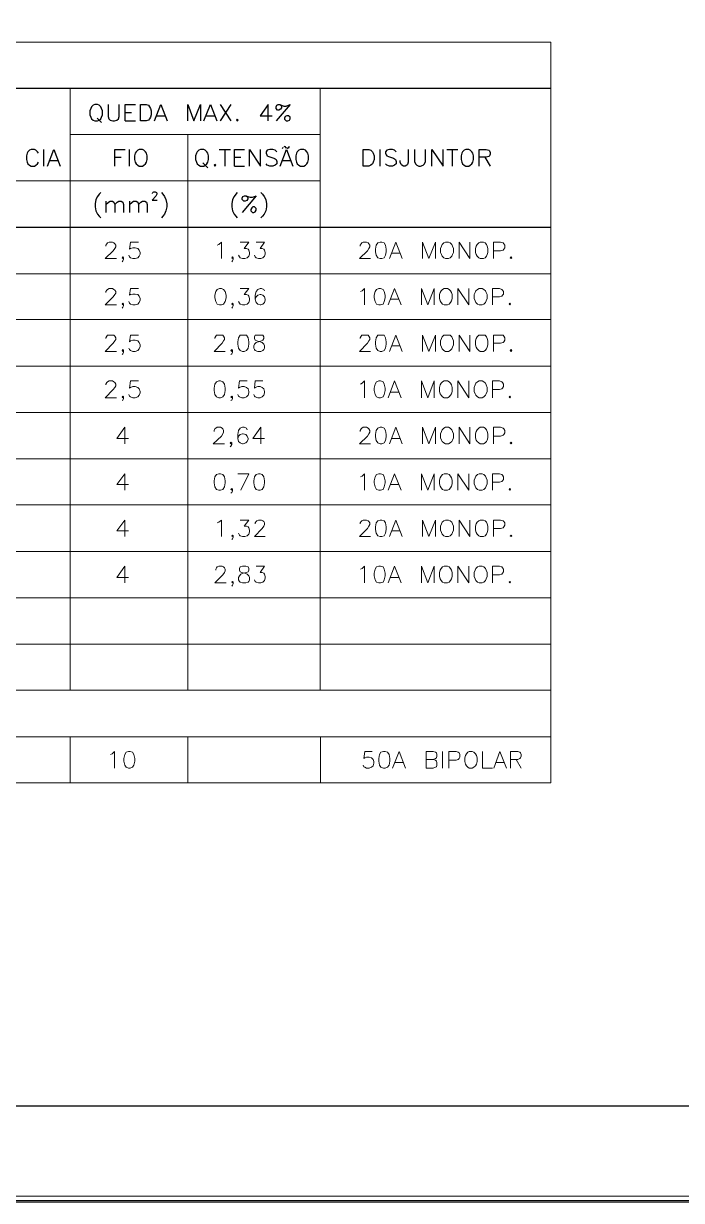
# Model space of a CAD drawing. Header units: millimetres. Extents: x 3240 to 3412, y 1366 to 1426.
# Drawn here: x 3274.77 to 3281.73, y 1366.24 to 1378.7 of the extents above; entities that cross this region are included whole.
import ezdxf
from ezdxf.xclip import XClip

# ---------------------------------------------------------------- set-up
doc = ezdxf.new("R2010")
doc.units = ezdxf.units.MM

# ---------------------------------------------------------------- blocks, each defined once
blk = doc.blocks.new('MFF24880')
at = {"color": 7, "linetype": 'Continuous', "lineweight": 5, "true_color": 0x000007}
blk.add_lwpolyline([(840.08, 0.13), (0, 0.13), (0, 271.14), (14.89, 297.14), (14.89, 594.08), (840.08, 594.08)], close=True, dxfattribs=at)

msp = doc.modelspace()

# ---------------------------------------------------------------- linework, layer by layer
at = {"color": 7, "linetype": 'Continuous', "lineweight": 5, "true_color": 0x000007}
for points in [[(3240.524, 1366.291), (3324.45, 1366.291), (3324.45, 1425.6), (3240.524, 1425.6)], [(3275.878, 1370.998), (3275.851, 1370.988), (3275.838, 1370.965), (3275.828, 1370.922), (3275.828, 1370.895), (3275.838, 1370.852), (3275.851, 1370.829), (3275.878, 1370.819), (3275.894, 1370.819), (3275.918, 1370.829), (3275.934, 1370.852), (3275.944, 1370.895), (3275.944, 1370.922), (3275.934, 1370.965), (3275.918, 1370.988), (3275.894, 1370.998)], [(3278.574, 1370.998), (3278.547, 1370.988), (3278.531, 1370.965), (3278.524, 1370.922), (3278.524, 1370.895), (3278.531, 1370.852), (3278.547, 1370.829), (3278.574, 1370.819), (3278.59, 1370.819), (3278.617, 1370.829), (3278.633, 1370.852), (3278.64, 1370.895), (3278.64, 1370.922), (3278.633, 1370.965), (3278.617, 1370.988), (3278.59, 1370.998)], [(3279.48, 1370.998), (3279.467, 1370.988), (3279.45, 1370.971), (3279.44, 1370.955), (3279.434, 1370.928), (3279.434, 1370.889), (3279.44, 1370.862), (3279.45, 1370.846), (3279.467, 1370.829), (3279.48, 1370.819), (3279.513, 1370.819), (3279.53, 1370.829), (3279.546, 1370.846), (3279.556, 1370.862), (3279.563, 1370.889), (3279.563, 1370.928), (3279.556, 1370.955), (3279.546, 1370.971), (3279.53, 1370.988), (3279.513, 1370.998)]]:
    msp.add_lwpolyline(points, close=True, dxfattribs=at)
at = {"color": 7, "linetype": 'Continuous', "lineweight": 25, "true_color": 0x000007}
for points in [[(3323.497, 1424.647), (3323.497, 1367.243), (3242.975, 1367.243), (3242.975, 1424.647)], [(3275.521, 1377.845), (3275.502, 1377.837), (3275.486, 1377.82), (3275.478, 1377.802), (3275.469, 1377.777), (3275.469, 1377.734), (3275.478, 1377.709), (3275.486, 1377.693), (3275.502, 1377.68), (3275.521, 1377.671), (3275.55, 1377.671), (3275.567, 1377.68), (3275.584, 1377.693), (3275.592, 1377.709), (3275.6, 1377.734), (3275.6, 1377.777), (3275.592, 1377.802), (3275.584, 1377.82), (3275.567, 1377.837), (3275.55, 1377.845)], [(3276.002, 1377.671), (3276.002, 1377.845), (3276.062, 1377.845), (3276.088, 1377.837), (3276.1, 1377.82), (3276.108, 1377.802), (3276.118, 1377.777), (3276.118, 1377.734), (3276.108, 1377.709), (3276.1, 1377.693), (3276.088, 1377.68), (3276.062, 1377.671)], [(3277.027, 1377.688), (3277.019, 1377.68), (3277.027, 1377.671), (3277.036, 1377.68)], [(3277.552, 1377.726), (3277.535, 1377.718), (3277.527, 1377.701), (3277.527, 1377.688), (3277.543, 1377.671), (3277.562, 1377.671), (3277.578, 1377.68), (3277.586, 1377.693), (3277.586, 1377.709), (3277.57, 1377.726)], [(3275.99, 1377.37), (3275.974, 1377.362), (3275.956, 1377.345), (3275.947, 1377.329), (3275.939, 1377.302), (3275.939, 1377.261), (3275.947, 1377.235), (3275.956, 1377.218), (3275.974, 1377.202), (3275.99, 1377.193), (3276.023, 1377.193), (3276.04, 1377.202), (3276.058, 1377.218), (3276.066, 1377.235), (3276.075, 1377.261), (3276.075, 1377.302), (3276.066, 1377.329), (3276.058, 1377.345), (3276.04, 1377.362), (3276.023, 1377.37)], [(3276.637, 1377.37), (3276.621, 1377.362), (3276.604, 1377.345), (3276.596, 1377.329), (3276.587, 1377.302), (3276.587, 1377.261), (3276.596, 1377.235), (3276.604, 1377.218), (3276.621, 1377.202), (3276.637, 1377.193), (3276.672, 1377.193), (3276.688, 1377.202), (3276.705, 1377.218), (3276.715, 1377.235), (3276.723, 1377.261), (3276.723, 1377.302), (3276.715, 1377.329), (3276.705, 1377.345), (3276.688, 1377.362), (3276.672, 1377.37)], [(3277.696, 1377.37), (3277.679, 1377.362), (3277.662, 1377.345), (3277.654, 1377.329), (3277.646, 1377.302), (3277.646, 1377.261), (3277.654, 1377.235), (3277.662, 1377.218), (3277.679, 1377.202), (3277.696, 1377.193), (3277.73, 1377.193), (3277.747, 1377.202), (3277.763, 1377.218), (3277.773, 1377.235), (3277.782, 1377.261), (3277.782, 1377.302), (3277.773, 1377.329), (3277.763, 1377.345), (3277.747, 1377.362), (3277.73, 1377.37)], [(3278.36, 1377.193), (3278.36, 1377.37), (3278.417, 1377.37), (3278.441, 1377.362), (3278.458, 1377.345), (3278.466, 1377.329), (3278.475, 1377.302), (3278.475, 1377.261), (3278.466, 1377.235), (3278.458, 1377.218), (3278.441, 1377.202), (3278.417, 1377.193)], [(3279.445, 1377.37), (3279.427, 1377.362), (3279.411, 1377.345), (3279.402, 1377.329), (3279.394, 1377.302), (3279.394, 1377.261), (3279.402, 1377.235), (3279.411, 1377.218), (3279.427, 1377.202), (3279.445, 1377.193), (3279.478, 1377.193), (3279.492, 1377.202), (3279.508, 1377.218), (3279.517, 1377.235), (3279.525, 1377.261), (3279.525, 1377.302), (3279.517, 1377.329), (3279.508, 1377.345), (3279.492, 1377.362), (3279.478, 1377.37)], [(3276.791, 1377.21), (3276.781, 1377.202), (3276.791, 1377.193), (3276.799, 1377.202)], [(3277.193, 1376.762), (3277.18, 1376.752), (3277.171, 1376.735), (3277.171, 1376.719), (3277.188, 1376.702), (3277.201, 1376.702), (3277.218, 1376.71), (3277.226, 1376.727), (3277.226, 1376.743), (3277.209, 1376.762)]]:
    msp.add_lwpolyline(points, close=True, dxfattribs=at)
at = {"color": 7, "linetype": 'Continuous', "lineweight": 13, "true_color": 0x000007}
for points in [[(3260.311, 1370.664), (3280.343, 1370.664), (3280.343, 1378.503), (3260.311, 1378.503)], [(3260.311, 1371.153), (3280.343, 1371.153), (3280.343, 1371.153)], [(3260.311, 1371.153), (3280.343, 1371.153), (3280.343, 1371.153)]]:
    msp.add_lwpolyline(points, dxfattribs=at)
at = {"color": 7, "linetype": 'Continuous', "lineweight": 25, "true_color": 0x000007}
for points in [[(3260.311, 1378.019), (3280.342, 1378.019), (3280.342, 1378.019)], [(3275.66, 1377.845), (3275.66, 1377.718), (3275.668, 1377.693), (3275.684, 1377.68), (3275.711, 1377.671), (3275.727, 1377.671), (3275.752, 1377.68), (3275.77, 1377.693), (3275.779, 1377.718), (3275.779, 1377.845)], [(3275.842, 1377.671), (3275.842, 1377.845), (3275.952, 1377.845)], [(3276.151, 1377.671), (3276.219, 1377.845), (3276.286, 1377.671)], [(3276.503, 1377.671), (3276.503, 1377.845), (3276.569, 1377.671), (3276.637, 1377.845), (3276.637, 1377.671)], [(3276.675, 1377.671), (3276.743, 1377.845), (3276.811, 1377.671)], [(3276.845, 1377.845), (3276.96, 1377.671), (3276.96, 1377.671)], [(3276.96, 1377.845), (3276.845, 1377.671), (3276.845, 1377.671)], [(3277.353, 1377.671), (3277.353, 1377.845), (3277.269, 1377.726), (3277.396, 1377.726)], [(3277.476, 1377.845), (3277.494, 1377.828), (3277.494, 1377.81), (3277.484, 1377.794), (3277.467, 1377.785), (3277.451, 1377.785), (3277.438, 1377.802), (3277.438, 1377.82), (3277.446, 1377.837), (3277.459, 1377.845), (3277.476, 1377.845), (3277.494, 1377.837), (3277.519, 1377.828), (3277.543, 1377.828), (3277.57, 1377.837), (3277.586, 1377.845), (3277.438, 1377.671)], [(3275.545, 1377.701), (3275.592, 1377.655), (3275.592, 1377.655)], [(3275.842, 1377.761), (3275.909, 1377.761), (3275.909, 1377.761)], [(3275.842, 1377.671), (3275.952, 1377.671), (3275.952, 1377.671)], [(3276.176, 1377.726), (3276.262, 1377.726), (3276.262, 1377.726)], [(3276.702, 1377.726), (3276.786, 1377.726), (3276.786, 1377.726)], [(3277.505, 1377.379), (3277.514, 1377.392), (3277.514, 1377.392)], [(3277.535, 1377.392), (3277.543, 1377.384), (3277.543, 1377.384)], [(3277.57, 1377.384), (3277.578, 1377.4), (3277.578, 1377.4)], [(3274.924, 1377.329), (3274.915, 1377.345), (3274.897, 1377.362), (3274.881, 1377.37), (3274.848, 1377.37), (3274.829, 1377.362), (3274.813, 1377.345), (3274.805, 1377.329), (3274.796, 1377.302), (3274.796, 1377.261), (3274.805, 1377.235), (3274.813, 1377.218), (3274.829, 1377.202), (3274.848, 1377.193), (3274.881, 1377.193), (3274.897, 1377.202), (3274.915, 1377.218), (3274.924, 1377.235)], [(3274.978, 1377.37), (3274.978, 1377.193), (3274.978, 1377.193)], [(3275.021, 1377.193), (3275.087, 1377.37), (3275.155, 1377.193)], [(3275.732, 1377.193), (3275.732, 1377.37), (3275.842, 1377.37)], [(3275.732, 1377.286), (3275.8, 1377.286), (3275.8, 1377.286)], [(3275.885, 1377.37), (3275.885, 1377.193), (3275.885, 1377.193)], [(3276.837, 1377.37), (3276.955, 1377.37), (3276.955, 1377.37)], [(3276.897, 1377.37), (3276.897, 1377.193), (3276.897, 1377.193)], [(3276.998, 1377.193), (3276.998, 1377.37), (3277.103, 1377.37)], [(3276.998, 1377.286), (3277.065, 1377.286), (3277.065, 1377.286)], [(3277.155, 1377.193), (3277.155, 1377.37), (3277.272, 1377.193), (3277.272, 1377.37)], [(3277.446, 1377.345), (3277.429, 1377.362), (3277.404, 1377.37), (3277.37, 1377.37), (3277.345, 1377.362), (3277.332, 1377.345), (3277.332, 1377.329), (3277.34, 1377.311), (3277.345, 1377.302), (3277.361, 1377.294), (3277.413, 1377.278), (3277.429, 1377.269), (3277.438, 1377.261), (3277.446, 1377.243), (3277.446, 1377.218), (3277.429, 1377.202), (3277.404, 1377.193), (3277.37, 1377.193), (3277.345, 1377.202), (3277.332, 1377.218)], [(3277.481, 1377.193), (3277.548, 1377.37), (3277.616, 1377.193)], [(3278.534, 1377.37), (3278.534, 1377.193), (3278.534, 1377.193)], [(3278.708, 1377.345), (3278.691, 1377.362), (3278.67, 1377.37), (3278.637, 1377.37), (3278.61, 1377.362), (3278.594, 1377.345), (3278.594, 1377.329), (3278.602, 1377.311), (3278.61, 1377.302), (3278.628, 1377.294), (3278.678, 1377.278), (3278.691, 1377.269), (3278.699, 1377.261), (3278.708, 1377.243), (3278.708, 1377.218), (3278.691, 1377.202), (3278.67, 1377.193), (3278.637, 1377.193), (3278.61, 1377.202), (3278.594, 1377.218)], [(3278.835, 1377.37), (3278.835, 1377.235), (3278.827, 1377.21), (3278.819, 1377.202), (3278.802, 1377.193), (3278.784, 1377.193), (3278.767, 1377.202), (3278.759, 1377.21), (3278.751, 1377.235), (3278.751, 1377.253)], [(3278.903, 1377.37), (3278.903, 1377.243), (3278.911, 1377.218), (3278.928, 1377.202), (3278.949, 1377.193), (3278.966, 1377.193), (3278.992, 1377.202), (3279.009, 1377.218), (3279.017, 1377.243), (3279.017, 1377.37)], [(3279.085, 1377.193), (3279.085, 1377.37), (3279.204, 1377.193), (3279.204, 1377.37)], [(3279.242, 1377.37), (3279.361, 1377.37), (3279.361, 1377.37)], [(3279.301, 1377.37), (3279.301, 1377.193), (3279.301, 1377.193)], [(3279.584, 1377.193), (3279.584, 1377.37), (3279.66, 1377.37), (3279.687, 1377.362), (3279.695, 1377.354), (3279.703, 1377.337), (3279.703, 1377.319), (3279.695, 1377.302), (3279.687, 1377.294), (3279.66, 1377.286), (3279.584, 1377.286)], [(3279.644, 1377.286), (3279.703, 1377.193), (3279.703, 1377.193)], [(3275.046, 1377.253), (3275.13, 1377.253), (3275.13, 1377.253)], [(3276.664, 1377.226), (3276.715, 1377.175), (3276.715, 1377.175)], [(3276.998, 1377.193), (3277.103, 1377.193), (3277.103, 1377.193)], [(3277.505, 1377.253), (3277.59, 1377.253), (3277.59, 1377.253)], [(3275.584, 1376.914), (3275.567, 1376.896), (3275.55, 1376.871), (3275.532, 1376.838), (3275.524, 1376.795), (3275.524, 1376.762), (3275.532, 1376.719), (3275.55, 1376.684), (3275.567, 1376.664), (3275.584, 1376.646)], [(3276.129, 1376.901), (3276.129, 1376.906), (3276.134, 1376.914), (3276.138, 1376.917), (3276.146, 1376.922), (3276.159, 1376.922), (3276.167, 1376.917), (3276.172, 1376.914), (3276.176, 1376.906), (3276.176, 1376.896), (3276.172, 1376.887), (3276.164, 1376.876), (3276.126, 1376.833), (3276.181, 1376.833)], [(3276.224, 1376.914), (3276.24, 1376.896), (3276.257, 1376.871), (3276.273, 1376.838), (3276.281, 1376.795), (3276.281, 1376.762), (3276.273, 1376.719), (3276.257, 1376.684), (3276.24, 1376.664), (3276.224, 1376.646)], [(3277.027, 1376.914), (3277.011, 1376.896), (3276.993, 1376.871), (3276.976, 1376.838), (3276.968, 1376.795), (3276.968, 1376.762), (3276.976, 1376.719), (3276.993, 1376.684), (3277.011, 1376.664), (3277.027, 1376.646)], [(3277.277, 1376.914), (3277.294, 1376.896), (3277.31, 1376.871), (3277.328, 1376.838), (3277.337, 1376.795), (3277.337, 1376.762), (3277.328, 1376.719), (3277.31, 1376.684), (3277.294, 1376.664), (3277.277, 1376.646)], [(3275.638, 1376.82), (3275.638, 1376.702), (3275.638, 1376.702)], [(3275.638, 1376.786), (3275.665, 1376.811), (3275.681, 1376.82), (3275.706, 1376.82), (3275.722, 1376.811), (3275.732, 1376.786), (3275.732, 1376.702)], [(3275.732, 1376.786), (3275.757, 1376.811), (3275.774, 1376.82), (3275.8, 1376.82), (3275.817, 1376.811), (3275.825, 1376.786), (3275.825, 1376.702)], [(3275.888, 1376.82), (3275.888, 1376.702), (3275.888, 1376.702)], [(3275.888, 1376.786), (3275.914, 1376.811), (3275.931, 1376.82), (3275.956, 1376.82), (3275.974, 1376.811), (3275.982, 1376.786), (3275.982, 1376.702)], [(3275.982, 1376.786), (3276.007, 1376.811), (3276.023, 1376.82), (3276.05, 1376.82), (3276.066, 1376.811), (3276.075, 1376.786), (3276.075, 1376.702)], [(3277.12, 1376.879), (3277.138, 1376.863), (3277.138, 1376.846), (3277.128, 1376.829), (3277.112, 1376.82), (3277.095, 1376.82), (3277.079, 1376.838), (3277.079, 1376.854), (3277.087, 1376.871), (3277.103, 1376.879), (3277.12, 1376.879), (3277.138, 1376.871), (3277.163, 1376.863), (3277.188, 1376.863), (3277.209, 1376.871), (3277.226, 1376.879), (3277.079, 1376.702)], [(3260.311, 1376.545), (3280.342, 1376.545), (3280.342, 1376.545)]]:
    msp.add_lwpolyline(points, dxfattribs=at)
at = {"color": 7, "linetype": 'Continuous', "lineweight": 15, "true_color": 0x000007}
for points in [[(3275.258, 1378.019), (3275.258, 1371.646), (3275.258, 1371.646)], [(3277.904, 1378.019), (3277.904, 1371.646), (3277.904, 1371.646)], [(3280.342, 1378.019), (3280.342, 1371.646), (3280.342, 1371.646)], [(3280.342, 1378.019), (3280.342, 1371.646), (3280.342, 1371.646)], [(3275.258, 1377.527), (3277.904, 1377.527), (3277.904, 1377.527)], [(3276.503, 1377.527), (3276.503, 1371.646), (3276.503, 1371.646)], [(3268.073, 1377.036), (3277.904, 1377.036), (3277.904, 1377.036)], [(3275.638, 1376.347), (3275.638, 1376.355), (3275.646, 1376.371), (3275.656, 1376.38), (3275.673, 1376.388), (3275.706, 1376.388), (3275.722, 1376.38), (3275.732, 1376.371), (3275.741, 1376.355), (3275.741, 1376.338), (3275.732, 1376.32), (3275.714, 1376.295), (3275.63, 1376.214), (3275.749, 1376.214)], [(3275.982, 1376.388), (3275.896, 1376.388), (3275.888, 1376.312), (3275.896, 1376.32), (3275.923, 1376.328), (3275.947, 1376.328), (3275.974, 1376.32), (3275.99, 1376.304), (3275.999, 1376.279), (3275.999, 1376.261), (3275.99, 1376.241), (3275.974, 1376.222), (3275.947, 1376.214), (3275.923, 1376.214), (3275.896, 1376.222), (3275.888, 1376.232), (3275.88, 1376.249)], [(3276.816, 1376.355), (3276.832, 1376.363), (3276.859, 1376.388), (3276.859, 1376.214)], [(3277.057, 1376.388), (3277.15, 1376.388), (3277.099, 1376.32), (3277.125, 1376.32), (3277.142, 1376.312), (3277.15, 1376.304), (3277.158, 1376.279), (3277.158, 1376.261), (3277.15, 1376.241), (3277.133, 1376.222), (3277.108, 1376.214), (3277.082, 1376.214), (3277.057, 1376.222), (3277.049, 1376.232), (3277.041, 1376.249)], [(3277.226, 1376.388), (3277.315, 1376.388), (3277.269, 1376.32), (3277.29, 1376.32), (3277.307, 1376.312), (3277.315, 1376.304), (3277.323, 1376.279), (3277.323, 1376.261), (3277.315, 1376.241), (3277.299, 1376.222), (3277.277, 1376.214), (3277.252, 1376.214), (3277.226, 1376.222), (3277.218, 1376.232), (3277.209, 1376.249)], [(3278.327, 1376.347), (3278.327, 1376.355), (3278.336, 1376.371), (3278.344, 1376.38), (3278.36, 1376.388), (3278.395, 1376.388), (3278.412, 1376.38), (3278.42, 1376.371), (3278.428, 1376.355), (3278.428, 1376.338), (3278.42, 1376.32), (3278.403, 1376.295), (3278.319, 1376.214), (3278.437, 1376.214)], [(3278.637, 1376.214), (3278.704, 1376.388), (3278.772, 1376.214)], [(3278.661, 1376.27), (3278.746, 1376.27), (3278.746, 1376.27)], [(3278.987, 1376.214), (3278.987, 1376.388), (3279.055, 1376.214), (3279.123, 1376.388), (3279.123, 1376.214)], [(3279.373, 1376.214), (3279.373, 1376.388), (3279.487, 1376.214), (3279.487, 1376.388)], [(3279.736, 1376.214), (3279.736, 1376.388), (3279.813, 1376.388), (3279.839, 1376.38), (3279.847, 1376.371), (3279.856, 1376.355), (3279.856, 1376.328), (3279.847, 1376.312), (3279.839, 1376.304), (3279.813, 1376.295), (3279.736, 1376.295)], [(3275.825, 1376.222), (3275.817, 1376.214), (3275.808, 1376.222), (3275.817, 1376.232), (3275.825, 1376.222), (3275.825, 1376.206), (3275.817, 1376.189), (3275.808, 1376.181)], [(3276.984, 1376.222), (3276.976, 1376.214), (3276.968, 1376.222), (3276.976, 1376.232), (3276.984, 1376.222), (3276.984, 1376.206), (3276.976, 1376.189), (3276.968, 1376.181)], [(3260.311, 1376.054), (3280.342, 1376.054), (3280.342, 1376.054)], [(3275.638, 1375.855), (3275.638, 1375.864), (3275.646, 1375.88), (3275.656, 1375.888), (3275.673, 1375.897), (3275.706, 1375.897), (3275.722, 1375.888), (3275.732, 1375.88), (3275.741, 1375.864), (3275.741, 1375.847), (3275.732, 1375.834), (3275.714, 1375.809), (3275.63, 1375.723), (3275.749, 1375.723)], [(3275.982, 1375.897), (3275.896, 1375.897), (3275.888, 1375.826), (3275.896, 1375.834), (3275.923, 1375.837), (3275.947, 1375.837), (3275.974, 1375.834), (3275.99, 1375.817), (3275.999, 1375.791), (3275.999, 1375.774), (3275.99, 1375.749), (3275.974, 1375.731), (3275.947, 1375.723), (3275.923, 1375.723), (3275.896, 1375.731), (3275.888, 1375.741), (3275.88, 1375.758)], [(3277.057, 1375.897), (3277.15, 1375.897), (3277.099, 1375.834), (3277.125, 1375.834), (3277.142, 1375.826), (3277.15, 1375.817), (3277.158, 1375.791), (3277.158, 1375.774), (3277.15, 1375.749), (3277.133, 1375.731), (3277.108, 1375.723), (3277.082, 1375.723), (3277.057, 1375.731), (3277.049, 1375.741), (3277.041, 1375.758)], [(3277.315, 1375.872), (3277.307, 1375.888), (3277.282, 1375.897), (3277.269, 1375.897), (3277.244, 1375.888), (3277.226, 1375.864), (3277.218, 1375.826), (3277.218, 1375.783), (3277.226, 1375.749), (3277.244, 1375.731), (3277.269, 1375.723), (3277.277, 1375.723), (3277.299, 1375.731), (3277.315, 1375.749), (3277.323, 1375.774), (3277.323, 1375.783), (3277.315, 1375.809), (3277.299, 1375.826), (3277.277, 1375.834), (3277.269, 1375.834), (3277.244, 1375.826), (3277.226, 1375.809), (3277.218, 1375.783)], [(3278.331, 1375.864), (3278.349, 1375.872), (3278.374, 1375.897), (3278.374, 1375.723)], [(3278.623, 1375.723), (3278.691, 1375.897), (3278.759, 1375.723)], [(3278.976, 1375.723), (3278.976, 1375.897), (3279.043, 1375.723), (3279.11, 1375.897), (3279.11, 1375.723)], [(3279.361, 1375.723), (3279.361, 1375.897), (3279.475, 1375.723), (3279.475, 1375.897)], [(3279.725, 1375.723), (3279.725, 1375.897), (3279.801, 1375.897), (3279.826, 1375.888), (3279.834, 1375.88), (3279.842, 1375.864), (3279.842, 1375.837), (3279.834, 1375.826), (3279.826, 1375.817), (3279.801, 1375.809), (3279.725, 1375.809)], [(3278.648, 1375.783), (3278.734, 1375.783), (3278.734, 1375.783)], [(3275.825, 1375.731), (3275.817, 1375.723), (3275.808, 1375.731), (3275.817, 1375.741), (3275.825, 1375.731), (3275.825, 1375.715), (3275.817, 1375.698), (3275.808, 1375.69)], [(3276.984, 1375.731), (3276.976, 1375.723), (3276.968, 1375.731), (3276.976, 1375.741), (3276.984, 1375.731), (3276.984, 1375.715), (3276.976, 1375.698), (3276.968, 1375.69)], [(3260.311, 1375.568), (3280.342, 1375.568), (3280.342, 1375.568)], [(3275.638, 1375.367), (3275.638, 1375.376), (3275.646, 1375.394), (3275.656, 1375.402), (3275.673, 1375.405), (3275.706, 1375.405), (3275.722, 1375.402), (3275.732, 1375.394), (3275.741, 1375.376), (3275.741, 1375.359), (3275.732, 1375.343), (3275.714, 1375.318), (3275.63, 1375.232), (3275.749, 1375.232)], [(3275.982, 1375.405), (3275.896, 1375.405), (3275.888, 1375.334), (3275.896, 1375.343), (3275.923, 1375.351), (3275.947, 1375.351), (3275.974, 1375.343), (3275.99, 1375.326), (3275.999, 1375.3), (3275.999, 1375.283), (3275.99, 1375.258), (3275.974, 1375.242), (3275.947, 1375.232), (3275.923, 1375.232), (3275.896, 1375.242), (3275.888, 1375.25), (3275.88, 1375.267)], [(3276.791, 1375.367), (3276.791, 1375.376), (3276.799, 1375.394), (3276.807, 1375.402), (3276.824, 1375.405), (3276.859, 1375.405), (3276.875, 1375.402), (3276.883, 1375.394), (3276.892, 1375.376), (3276.892, 1375.359), (3276.883, 1375.343), (3276.867, 1375.318), (3276.781, 1375.232), (3276.9, 1375.232)], [(3278.327, 1375.367), (3278.327, 1375.376), (3278.336, 1375.394), (3278.344, 1375.402), (3278.36, 1375.405), (3278.395, 1375.405), (3278.412, 1375.402), (3278.42, 1375.394), (3278.428, 1375.376), (3278.428, 1375.359), (3278.42, 1375.343), (3278.403, 1375.318), (3278.319, 1375.232), (3278.437, 1375.232)], [(3278.637, 1375.232), (3278.704, 1375.405), (3278.772, 1375.232)], [(3278.987, 1375.232), (3278.987, 1375.405), (3279.055, 1375.232), (3279.123, 1375.405), (3279.123, 1375.232)], [(3279.373, 1375.232), (3279.373, 1375.405), (3279.487, 1375.232), (3279.487, 1375.405)], [(3279.736, 1375.232), (3279.736, 1375.405), (3279.813, 1375.405), (3279.839, 1375.402), (3279.847, 1375.394), (3279.856, 1375.376), (3279.856, 1375.351), (3279.847, 1375.334), (3279.839, 1375.326), (3279.813, 1375.318), (3279.736, 1375.318)], [(3278.661, 1375.291), (3278.746, 1375.291), (3278.746, 1375.291)], [(3275.825, 1375.242), (3275.817, 1375.232), (3275.808, 1375.242), (3275.817, 1375.25), (3275.825, 1375.242), (3275.825, 1375.224), (3275.817, 1375.207), (3275.808, 1375.199)], [(3276.976, 1375.242), (3276.968, 1375.232), (3276.96, 1375.242), (3276.968, 1375.25), (3276.976, 1375.242), (3276.976, 1375.224), (3276.968, 1375.207), (3276.96, 1375.199)], [(3260.311, 1375.076), (3280.342, 1375.076), (3280.342, 1375.076)], [(3275.638, 1374.876), (3275.638, 1374.884), (3275.646, 1374.903), (3275.656, 1374.911), (3275.673, 1374.919), (3275.706, 1374.919), (3275.722, 1374.911), (3275.732, 1374.903), (3275.741, 1374.884), (3275.741, 1374.868), (3275.732, 1374.851), (3275.714, 1374.827), (3275.63, 1374.741), (3275.749, 1374.741)], [(3275.982, 1374.919), (3275.896, 1374.919), (3275.888, 1374.843), (3275.896, 1374.851), (3275.923, 1374.86), (3275.947, 1374.86), (3275.974, 1374.851), (3275.99, 1374.835), (3275.999, 1374.808), (3275.999, 1374.792), (3275.99, 1374.767), (3275.974, 1374.75), (3275.947, 1374.741), (3275.923, 1374.741), (3275.896, 1374.75), (3275.888, 1374.759), (3275.88, 1374.775)], [(3277.133, 1374.919), (3277.049, 1374.919), (3277.041, 1374.843), (3277.049, 1374.851), (3277.074, 1374.86), (3277.099, 1374.86), (3277.125, 1374.851), (3277.142, 1374.835), (3277.15, 1374.808), (3277.15, 1374.792), (3277.142, 1374.767), (3277.125, 1374.75), (3277.099, 1374.741), (3277.074, 1374.741), (3277.049, 1374.75), (3277.041, 1374.759), (3277.032, 1374.775)], [(3277.299, 1374.919), (3277.218, 1374.919), (3277.209, 1374.843), (3277.218, 1374.851), (3277.244, 1374.86), (3277.269, 1374.86), (3277.29, 1374.851), (3277.307, 1374.835), (3277.315, 1374.808), (3277.315, 1374.792), (3277.307, 1374.767), (3277.29, 1374.75), (3277.269, 1374.741), (3277.244, 1374.741), (3277.218, 1374.75), (3277.209, 1374.759), (3277.201, 1374.775)], [(3278.331, 1374.884), (3278.349, 1374.894), (3278.374, 1374.919), (3278.374, 1374.741)], [(3278.623, 1374.741), (3278.691, 1374.919), (3278.759, 1374.741)], [(3278.976, 1374.741), (3278.976, 1374.919), (3279.043, 1374.741), (3279.11, 1374.919), (3279.11, 1374.741)], [(3279.361, 1374.741), (3279.361, 1374.919), (3279.475, 1374.741), (3279.475, 1374.919)], [(3279.725, 1374.741), (3279.725, 1374.919), (3279.801, 1374.919), (3279.826, 1374.911), (3279.834, 1374.903), (3279.842, 1374.884), (3279.842, 1374.86), (3279.834, 1374.843), (3279.826, 1374.835), (3279.801, 1374.827), (3279.725, 1374.827)], [(3278.648, 1374.8), (3278.734, 1374.8), (3278.734, 1374.8)], [(3275.825, 1374.75), (3275.817, 1374.741), (3275.808, 1374.75), (3275.817, 1374.759), (3275.825, 1374.75), (3275.825, 1374.732), (3275.817, 1374.716), (3275.808, 1374.712)], [(3276.976, 1374.75), (3276.968, 1374.741), (3276.96, 1374.75), (3276.968, 1374.759), (3276.976, 1374.75), (3276.976, 1374.732), (3276.968, 1374.716), (3276.96, 1374.712)], [(3260.311, 1374.585), (3280.342, 1374.585), (3280.342, 1374.585)], [(3275.838, 1374.254), (3275.838, 1374.428), (3275.752, 1374.309), (3275.876, 1374.309)], [(3276.781, 1374.385), (3276.781, 1374.395), (3276.791, 1374.411), (3276.799, 1374.42), (3276.816, 1374.428), (3276.849, 1374.428), (3276.867, 1374.42), (3276.875, 1374.411), (3276.883, 1374.395), (3276.883, 1374.377), (3276.875, 1374.36), (3276.859, 1374.335), (3276.773, 1374.254), (3276.892, 1374.254)], [(3277.133, 1374.403), (3277.125, 1374.42), (3277.099, 1374.428), (3277.082, 1374.428), (3277.057, 1374.42), (3277.041, 1374.395), (3277.032, 1374.352), (3277.032, 1374.309), (3277.041, 1374.279), (3277.057, 1374.263), (3277.082, 1374.254), (3277.09, 1374.254), (3277.117, 1374.263), (3277.133, 1374.279), (3277.142, 1374.301), (3277.142, 1374.309), (3277.133, 1374.335), (3277.117, 1374.352), (3277.09, 1374.36), (3277.082, 1374.36), (3277.057, 1374.352), (3277.041, 1374.335), (3277.032, 1374.309)], [(3277.277, 1374.254), (3277.277, 1374.428), (3277.193, 1374.309), (3277.315, 1374.309)], [(3278.327, 1374.385), (3278.327, 1374.395), (3278.336, 1374.411), (3278.344, 1374.42), (3278.36, 1374.428), (3278.395, 1374.428), (3278.412, 1374.42), (3278.42, 1374.411), (3278.428, 1374.395), (3278.428, 1374.377), (3278.42, 1374.36), (3278.403, 1374.335), (3278.319, 1374.254), (3278.437, 1374.254)], [(3278.637, 1374.254), (3278.704, 1374.428), (3278.772, 1374.254)], [(3278.987, 1374.254), (3278.987, 1374.428), (3279.055, 1374.254), (3279.123, 1374.428), (3279.123, 1374.254)], [(3279.373, 1374.254), (3279.373, 1374.428), (3279.487, 1374.254), (3279.487, 1374.428)], [(3279.736, 1374.254), (3279.736, 1374.428), (3279.813, 1374.428), (3279.839, 1374.42), (3279.847, 1374.411), (3279.856, 1374.395), (3279.856, 1374.368), (3279.847, 1374.352), (3279.839, 1374.344), (3279.813, 1374.335), (3279.736, 1374.335)], [(3278.661, 1374.309), (3278.746, 1374.309), (3278.746, 1374.309)], [(3276.968, 1374.263), (3276.96, 1374.254), (3276.951, 1374.263), (3276.96, 1374.271), (3276.968, 1374.263), (3276.968, 1374.246), (3276.96, 1374.23), (3276.951, 1374.221)], [(3260.311, 1374.094), (3280.342, 1374.094), (3280.342, 1374.094)], [(3275.838, 1373.763), (3275.838, 1373.937), (3275.752, 1373.823), (3275.876, 1373.823)], [(3277.065, 1373.763), (3277.15, 1373.937), (3277.032, 1373.937)], [(3278.331, 1373.904), (3278.349, 1373.912), (3278.374, 1373.937), (3278.374, 1373.763)], [(3278.623, 1373.763), (3278.691, 1373.937), (3278.759, 1373.763)], [(3278.976, 1373.763), (3278.976, 1373.937), (3279.043, 1373.763), (3279.11, 1373.937), (3279.11, 1373.763)], [(3279.361, 1373.763), (3279.361, 1373.937), (3279.475, 1373.763), (3279.475, 1373.937)], [(3279.725, 1373.763), (3279.725, 1373.937), (3279.801, 1373.937), (3279.826, 1373.929), (3279.834, 1373.92), (3279.842, 1373.904), (3279.842, 1373.877), (3279.834, 1373.861), (3279.826, 1373.856), (3279.801, 1373.847), (3279.725, 1373.847)], [(3276.976, 1373.771), (3276.968, 1373.763), (3276.96, 1373.771), (3276.968, 1373.78), (3276.976, 1373.771), (3276.976, 1373.755), (3276.968, 1373.738), (3276.96, 1373.73)], [(3278.648, 1373.823), (3278.734, 1373.823), (3278.734, 1373.823)], [(3260.311, 1373.606), (3280.342, 1373.606), (3280.342, 1373.606)], [(3275.838, 1373.272), (3275.838, 1373.446), (3275.752, 1373.331), (3275.876, 1373.331)], [(3276.816, 1373.416), (3276.832, 1373.424), (3276.859, 1373.446), (3276.859, 1373.272)], [(3277.057, 1373.446), (3277.15, 1373.446), (3277.099, 1373.383), (3277.125, 1373.383), (3277.142, 1373.374), (3277.15, 1373.365), (3277.158, 1373.34), (3277.158, 1373.323), (3277.15, 1373.297), (3277.133, 1373.28), (3277.108, 1373.272), (3277.082, 1373.272), (3277.057, 1373.28), (3277.049, 1373.288), (3277.041, 1373.307)], [(3277.218, 1373.408), (3277.218, 1373.416), (3277.226, 1373.432), (3277.234, 1373.437), (3277.252, 1373.446), (3277.282, 1373.446), (3277.299, 1373.437), (3277.307, 1373.432), (3277.315, 1373.416), (3277.315, 1373.399), (3277.307, 1373.383), (3277.29, 1373.356), (3277.209, 1373.272), (3277.323, 1373.272)], [(3278.327, 1373.408), (3278.327, 1373.416), (3278.336, 1373.432), (3278.344, 1373.437), (3278.36, 1373.446), (3278.395, 1373.446), (3278.412, 1373.437), (3278.42, 1373.432), (3278.428, 1373.416), (3278.428, 1373.399), (3278.42, 1373.383), (3278.403, 1373.356), (3278.319, 1373.272), (3278.437, 1373.272)], [(3278.637, 1373.272), (3278.704, 1373.446), (3278.772, 1373.272)], [(3278.987, 1373.272), (3278.987, 1373.446), (3279.055, 1373.272), (3279.123, 1373.446), (3279.123, 1373.272)], [(3279.373, 1373.272), (3279.373, 1373.446), (3279.487, 1373.272), (3279.487, 1373.446)], [(3279.736, 1373.272), (3279.736, 1373.446), (3279.813, 1373.446), (3279.839, 1373.437), (3279.847, 1373.432), (3279.856, 1373.416), (3279.856, 1373.391), (3279.847, 1373.374), (3279.839, 1373.365), (3279.813, 1373.356), (3279.736, 1373.356)], [(3276.984, 1373.28), (3276.976, 1373.272), (3276.968, 1373.28), (3276.976, 1373.288), (3276.984, 1373.28), (3276.984, 1373.264), (3276.976, 1373.247), (3276.968, 1373.239)], [(3278.661, 1373.331), (3278.746, 1373.331), (3278.746, 1373.331)], [(3275.838, 1372.781), (3275.838, 1372.959), (3275.752, 1372.84), (3275.876, 1372.84)], [(3276.799, 1372.916), (3276.799, 1372.925), (3276.807, 1372.941), (3276.816, 1372.951), (3276.832, 1372.959), (3276.867, 1372.959), (3276.883, 1372.951), (3276.892, 1372.941), (3276.9, 1372.925), (3276.9, 1372.908), (3276.892, 1372.892), (3276.875, 1372.865), (3276.791, 1372.781), (3276.908, 1372.781)], [(3277.226, 1372.959), (3277.315, 1372.959), (3277.269, 1372.892), (3277.29, 1372.892), (3277.307, 1372.883), (3277.315, 1372.873), (3277.323, 1372.849), (3277.323, 1372.832), (3277.315, 1372.807), (3277.299, 1372.789), (3277.277, 1372.781), (3277.252, 1372.781), (3277.226, 1372.789), (3277.218, 1372.797), (3277.209, 1372.815)], [(3278.331, 1372.925), (3278.349, 1372.933), (3278.374, 1372.959), (3278.374, 1372.781)], [(3278.623, 1372.781), (3278.691, 1372.959), (3278.759, 1372.781)], [(3278.976, 1372.781), (3278.976, 1372.959), (3279.043, 1372.781), (3279.11, 1372.959), (3279.11, 1372.781)], [(3279.361, 1372.781), (3279.361, 1372.959), (3279.475, 1372.781), (3279.475, 1372.959)], [(3279.725, 1372.781), (3279.725, 1372.959), (3279.801, 1372.959), (3279.826, 1372.951), (3279.834, 1372.941), (3279.842, 1372.925), (3279.842, 1372.9), (3279.834, 1372.883), (3279.826, 1372.873), (3279.801, 1372.865), (3279.725, 1372.865)], [(3276.984, 1372.789), (3276.976, 1372.781), (3276.968, 1372.789), (3276.976, 1372.797), (3276.984, 1372.789), (3276.984, 1372.772), (3276.976, 1372.756), (3276.968, 1372.748)], [(3278.648, 1372.84), (3278.734, 1372.84), (3278.734, 1372.84)]]:
    msp.add_lwpolyline(points, dxfattribs=at)
for points in [[(3278.539, 1376.388), (3278.514, 1376.38), (3278.496, 1376.355), (3278.488, 1376.312), (3278.488, 1376.287), (3278.496, 1376.249), (3278.514, 1376.222), (3278.539, 1376.214), (3278.556, 1376.214), (3278.58, 1376.222), (3278.594, 1376.249), (3278.602, 1376.287), (3278.602, 1376.312), (3278.594, 1376.355), (3278.58, 1376.38), (3278.556, 1376.388)], [(3279.229, 1376.388), (3279.212, 1376.38), (3279.196, 1376.363), (3279.187, 1376.347), (3279.177, 1376.32), (3279.177, 1376.279), (3279.187, 1376.257), (3279.196, 1376.241), (3279.212, 1376.222), (3279.229, 1376.214), (3279.263, 1376.214), (3279.28, 1376.222), (3279.297, 1376.241), (3279.305, 1376.257), (3279.313, 1376.279), (3279.313, 1376.32), (3279.305, 1376.347), (3279.297, 1376.363), (3279.28, 1376.38), (3279.263, 1376.388)], [(3279.598, 1376.388), (3279.581, 1376.38), (3279.563, 1376.363), (3279.555, 1376.347), (3279.546, 1376.32), (3279.546, 1376.279), (3279.555, 1376.257), (3279.563, 1376.241), (3279.581, 1376.222), (3279.598, 1376.214), (3279.631, 1376.214), (3279.649, 1376.222), (3279.665, 1376.241), (3279.669, 1376.257), (3279.679, 1376.279), (3279.679, 1376.32), (3279.669, 1376.347), (3279.665, 1376.363), (3279.649, 1376.38), (3279.631, 1376.388)], [(3279.923, 1376.232), (3279.915, 1376.222), (3279.923, 1376.214), (3279.932, 1376.222)], [(3276.84, 1375.897), (3276.816, 1375.888), (3276.799, 1375.864), (3276.791, 1375.826), (3276.791, 1375.799), (3276.799, 1375.758), (3276.816, 1375.731), (3276.84, 1375.723), (3276.859, 1375.723), (3276.883, 1375.731), (3276.9, 1375.758), (3276.908, 1375.799), (3276.908, 1375.826), (3276.9, 1375.864), (3276.883, 1375.888), (3276.859, 1375.897)], [(3278.526, 1375.897), (3278.501, 1375.888), (3278.484, 1375.864), (3278.475, 1375.826), (3278.475, 1375.799), (3278.484, 1375.758), (3278.501, 1375.731), (3278.526, 1375.723), (3278.542, 1375.723), (3278.569, 1375.731), (3278.58, 1375.758), (3278.59, 1375.799), (3278.59, 1375.826), (3278.58, 1375.864), (3278.569, 1375.888), (3278.542, 1375.897)], [(3279.215, 1375.897), (3279.199, 1375.888), (3279.182, 1375.872), (3279.174, 1375.855), (3279.166, 1375.834), (3279.166, 1375.791), (3279.174, 1375.766), (3279.182, 1375.749), (3279.199, 1375.731), (3279.215, 1375.723), (3279.25, 1375.723), (3279.267, 1375.731), (3279.283, 1375.749), (3279.293, 1375.766), (3279.301, 1375.791), (3279.301, 1375.834), (3279.293, 1375.855), (3279.283, 1375.872), (3279.267, 1375.888), (3279.25, 1375.897)], [(3279.584, 1375.897), (3279.568, 1375.888), (3279.551, 1375.872), (3279.543, 1375.855), (3279.533, 1375.834), (3279.533, 1375.791), (3279.543, 1375.766), (3279.551, 1375.749), (3279.568, 1375.731), (3279.584, 1375.723), (3279.619, 1375.723), (3279.636, 1375.731), (3279.652, 1375.749), (3279.66, 1375.766), (3279.669, 1375.791), (3279.669, 1375.834), (3279.66, 1375.855), (3279.652, 1375.872), (3279.636, 1375.888), (3279.619, 1375.897)], [(3279.91, 1375.741), (3279.902, 1375.731), (3279.91, 1375.723), (3279.918, 1375.731)], [(3277.082, 1375.405), (3277.057, 1375.402), (3277.041, 1375.376), (3277.032, 1375.334), (3277.032, 1375.308), (3277.041, 1375.267), (3277.057, 1375.242), (3277.082, 1375.232), (3277.099, 1375.232), (3277.125, 1375.242), (3277.142, 1375.267), (3277.15, 1375.308), (3277.15, 1375.334), (3277.142, 1375.376), (3277.125, 1375.402), (3277.099, 1375.405)], [(3277.244, 1375.405), (3277.218, 1375.402), (3277.209, 1375.386), (3277.209, 1375.367), (3277.218, 1375.351), (3277.234, 1375.343), (3277.269, 1375.334), (3277.29, 1375.326), (3277.307, 1375.308), (3277.315, 1375.291), (3277.315, 1375.267), (3277.307, 1375.25), (3277.299, 1375.242), (3277.277, 1375.232), (3277.244, 1375.232), (3277.218, 1375.242), (3277.209, 1375.25), (3277.201, 1375.267), (3277.201, 1375.291), (3277.209, 1375.308), (3277.226, 1375.326), (3277.252, 1375.334), (3277.282, 1375.343), (3277.299, 1375.351), (3277.307, 1375.367), (3277.307, 1375.386), (3277.299, 1375.402), (3277.277, 1375.405)], [(3278.539, 1375.405), (3278.514, 1375.402), (3278.496, 1375.376), (3278.488, 1375.334), (3278.488, 1375.308), (3278.496, 1375.267), (3278.514, 1375.242), (3278.539, 1375.232), (3278.556, 1375.232), (3278.58, 1375.242), (3278.594, 1375.267), (3278.602, 1375.308), (3278.602, 1375.334), (3278.594, 1375.376), (3278.58, 1375.402), (3278.556, 1375.405)], [(3279.229, 1375.405), (3279.212, 1375.402), (3279.196, 1375.386), (3279.187, 1375.367), (3279.177, 1375.343), (3279.177, 1375.3), (3279.187, 1375.275), (3279.196, 1375.258), (3279.212, 1375.242), (3279.229, 1375.232), (3279.263, 1375.232), (3279.28, 1375.242), (3279.297, 1375.258), (3279.305, 1375.275), (3279.313, 1375.3), (3279.313, 1375.343), (3279.305, 1375.367), (3279.297, 1375.386), (3279.28, 1375.402), (3279.263, 1375.405)], [(3279.598, 1375.405), (3279.581, 1375.402), (3279.563, 1375.386), (3279.555, 1375.367), (3279.546, 1375.343), (3279.546, 1375.3), (3279.555, 1375.275), (3279.563, 1375.258), (3279.581, 1375.242), (3279.598, 1375.232), (3279.631, 1375.232), (3279.649, 1375.242), (3279.665, 1375.258), (3279.669, 1375.275), (3279.679, 1375.3), (3279.679, 1375.343), (3279.669, 1375.367), (3279.665, 1375.386), (3279.649, 1375.402), (3279.631, 1375.405)], [(3279.923, 1375.25), (3279.915, 1375.242), (3279.923, 1375.232), (3279.932, 1375.242)], [(3276.832, 1374.919), (3276.807, 1374.911), (3276.791, 1374.884), (3276.781, 1374.843), (3276.781, 1374.818), (3276.791, 1374.775), (3276.807, 1374.75), (3276.832, 1374.741), (3276.849, 1374.741), (3276.875, 1374.75), (3276.892, 1374.775), (3276.9, 1374.818), (3276.9, 1374.843), (3276.892, 1374.884), (3276.875, 1374.911), (3276.849, 1374.919)], [(3278.526, 1374.919), (3278.501, 1374.911), (3278.484, 1374.884), (3278.475, 1374.843), (3278.475, 1374.818), (3278.484, 1374.775), (3278.501, 1374.75), (3278.526, 1374.741), (3278.542, 1374.741), (3278.569, 1374.75), (3278.58, 1374.775), (3278.59, 1374.818), (3278.59, 1374.843), (3278.58, 1374.884), (3278.569, 1374.911), (3278.542, 1374.919)], [(3279.215, 1374.919), (3279.199, 1374.911), (3279.182, 1374.894), (3279.174, 1374.876), (3279.166, 1374.851), (3279.166, 1374.808), (3279.174, 1374.784), (3279.182, 1374.767), (3279.199, 1374.75), (3279.215, 1374.741), (3279.25, 1374.741), (3279.267, 1374.75), (3279.283, 1374.767), (3279.293, 1374.784), (3279.301, 1374.808), (3279.301, 1374.851), (3279.293, 1374.876), (3279.283, 1374.894), (3279.267, 1374.911), (3279.25, 1374.919)], [(3279.584, 1374.919), (3279.568, 1374.911), (3279.551, 1374.894), (3279.543, 1374.876), (3279.533, 1374.851), (3279.533, 1374.808), (3279.543, 1374.784), (3279.551, 1374.767), (3279.568, 1374.75), (3279.584, 1374.741), (3279.619, 1374.741), (3279.636, 1374.75), (3279.652, 1374.767), (3279.66, 1374.784), (3279.669, 1374.808), (3279.669, 1374.851), (3279.66, 1374.876), (3279.652, 1374.894), (3279.636, 1374.911), (3279.619, 1374.919)], [(3279.91, 1374.759), (3279.902, 1374.75), (3279.91, 1374.741), (3279.918, 1374.75)], [(3278.539, 1374.428), (3278.514, 1374.42), (3278.496, 1374.395), (3278.488, 1374.352), (3278.488, 1374.327), (3278.496, 1374.289), (3278.514, 1374.263), (3278.539, 1374.254), (3278.556, 1374.254), (3278.58, 1374.263), (3278.594, 1374.289), (3278.602, 1374.327), (3278.602, 1374.352), (3278.594, 1374.395), (3278.58, 1374.42), (3278.556, 1374.428)], [(3279.229, 1374.428), (3279.212, 1374.42), (3279.196, 1374.403), (3279.187, 1374.385), (3279.177, 1374.36), (3279.177, 1374.317), (3279.187, 1374.292), (3279.196, 1374.279), (3279.212, 1374.263), (3279.229, 1374.254), (3279.263, 1374.254), (3279.28, 1374.263), (3279.297, 1374.279), (3279.305, 1374.292), (3279.313, 1374.317), (3279.313, 1374.36), (3279.305, 1374.385), (3279.297, 1374.403), (3279.28, 1374.42), (3279.263, 1374.428)], [(3279.598, 1374.428), (3279.581, 1374.42), (3279.563, 1374.403), (3279.555, 1374.385), (3279.546, 1374.36), (3279.546, 1374.317), (3279.555, 1374.292), (3279.563, 1374.279), (3279.581, 1374.263), (3279.598, 1374.254), (3279.631, 1374.254), (3279.649, 1374.263), (3279.665, 1374.279), (3279.669, 1374.292), (3279.679, 1374.317), (3279.679, 1374.36), (3279.669, 1374.385), (3279.665, 1374.403), (3279.649, 1374.42), (3279.631, 1374.428)], [(3279.923, 1374.271), (3279.915, 1374.263), (3279.923, 1374.254), (3279.932, 1374.263)], [(3276.832, 1373.937), (3276.807, 1373.929), (3276.791, 1373.904), (3276.781, 1373.861), (3276.781, 1373.839), (3276.791, 1373.798), (3276.807, 1373.771), (3276.832, 1373.763), (3276.849, 1373.763), (3276.875, 1373.771), (3276.892, 1373.798), (3276.9, 1373.839), (3276.9, 1373.861), (3276.892, 1373.904), (3276.875, 1373.929), (3276.849, 1373.937)], [(3277.252, 1373.937), (3277.226, 1373.929), (3277.209, 1373.904), (3277.201, 1373.861), (3277.201, 1373.839), (3277.209, 1373.798), (3277.226, 1373.771), (3277.252, 1373.763), (3277.269, 1373.763), (3277.29, 1373.771), (3277.307, 1373.798), (3277.315, 1373.839), (3277.315, 1373.861), (3277.307, 1373.904), (3277.29, 1373.929), (3277.269, 1373.937)], [(3278.526, 1373.937), (3278.501, 1373.929), (3278.484, 1373.904), (3278.475, 1373.861), (3278.475, 1373.839), (3278.484, 1373.798), (3278.501, 1373.771), (3278.526, 1373.763), (3278.542, 1373.763), (3278.569, 1373.771), (3278.58, 1373.798), (3278.59, 1373.839), (3278.59, 1373.861), (3278.58, 1373.904), (3278.569, 1373.929), (3278.542, 1373.937)], [(3279.215, 1373.937), (3279.199, 1373.929), (3279.182, 1373.912), (3279.174, 1373.894), (3279.166, 1373.869), (3279.166, 1373.831), (3279.174, 1373.806), (3279.182, 1373.788), (3279.199, 1373.771), (3279.215, 1373.763), (3279.25, 1373.763), (3279.267, 1373.771), (3279.283, 1373.788), (3279.293, 1373.806), (3279.301, 1373.831), (3279.301, 1373.869), (3279.293, 1373.894), (3279.283, 1373.912), (3279.267, 1373.929), (3279.25, 1373.937)], [(3279.584, 1373.937), (3279.568, 1373.929), (3279.551, 1373.912), (3279.543, 1373.894), (3279.533, 1373.869), (3279.533, 1373.831), (3279.543, 1373.806), (3279.551, 1373.788), (3279.568, 1373.771), (3279.584, 1373.763), (3279.619, 1373.763), (3279.636, 1373.771), (3279.652, 1373.788), (3279.66, 1373.806), (3279.669, 1373.831), (3279.669, 1373.869), (3279.66, 1373.894), (3279.652, 1373.912), (3279.636, 1373.929), (3279.619, 1373.937)], [(3279.91, 1373.78), (3279.902, 1373.771), (3279.91, 1373.763), (3279.918, 1373.771)], [(3278.539, 1373.446), (3278.514, 1373.437), (3278.496, 1373.416), (3278.488, 1373.374), (3278.488, 1373.348), (3278.496, 1373.307), (3278.514, 1373.28), (3278.539, 1373.272), (3278.556, 1373.272), (3278.58, 1373.28), (3278.594, 1373.307), (3278.602, 1373.348), (3278.602, 1373.374), (3278.594, 1373.416), (3278.58, 1373.437), (3278.556, 1373.446)], [(3279.229, 1373.446), (3279.212, 1373.437), (3279.196, 1373.424), (3279.187, 1373.408), (3279.177, 1373.383), (3279.177, 1373.34), (3279.187, 1373.315), (3279.196, 1373.297), (3279.212, 1373.28), (3279.229, 1373.272), (3279.263, 1373.272), (3279.28, 1373.28), (3279.297, 1373.297), (3279.305, 1373.315), (3279.313, 1373.34), (3279.313, 1373.383), (3279.305, 1373.408), (3279.297, 1373.424), (3279.28, 1373.437), (3279.263, 1373.446)], [(3279.598, 1373.446), (3279.581, 1373.437), (3279.563, 1373.424), (3279.555, 1373.408), (3279.546, 1373.383), (3279.546, 1373.34), (3279.555, 1373.315), (3279.563, 1373.297), (3279.581, 1373.28), (3279.598, 1373.272), (3279.631, 1373.272), (3279.649, 1373.28), (3279.665, 1373.297), (3279.669, 1373.315), (3279.679, 1373.34), (3279.679, 1373.383), (3279.669, 1373.408), (3279.665, 1373.424), (3279.649, 1373.437), (3279.631, 1373.446)], [(3279.923, 1373.288), (3279.915, 1373.28), (3279.923, 1373.272), (3279.932, 1373.28)], [(3280.342, 1373.115), (3260.311, 1373.115)], [(3277.082, 1372.959), (3277.057, 1372.951), (3277.049, 1372.933), (3277.049, 1372.916), (3277.057, 1372.9), (3277.074, 1372.892), (3277.108, 1372.883), (3277.133, 1372.873), (3277.15, 1372.857), (3277.158, 1372.84), (3277.158, 1372.815), (3277.15, 1372.797), (3277.142, 1372.789), (3277.117, 1372.781), (3277.082, 1372.781), (3277.057, 1372.789), (3277.049, 1372.797), (3277.041, 1372.815), (3277.041, 1372.84), (3277.049, 1372.857), (3277.065, 1372.873), (3277.09, 1372.883), (3277.125, 1372.892), (3277.142, 1372.9), (3277.15, 1372.916), (3277.15, 1372.933), (3277.142, 1372.951), (3277.117, 1372.959)], [(3278.526, 1372.959), (3278.501, 1372.951), (3278.484, 1372.925), (3278.475, 1372.883), (3278.475, 1372.857), (3278.484, 1372.815), (3278.501, 1372.789), (3278.526, 1372.781), (3278.542, 1372.781), (3278.569, 1372.789), (3278.58, 1372.815), (3278.59, 1372.857), (3278.59, 1372.883), (3278.58, 1372.925), (3278.569, 1372.951), (3278.542, 1372.959)], [(3279.215, 1372.959), (3279.199, 1372.951), (3279.182, 1372.933), (3279.174, 1372.916), (3279.166, 1372.892), (3279.166, 1372.849), (3279.174, 1372.824), (3279.182, 1372.807), (3279.199, 1372.789), (3279.215, 1372.781), (3279.25, 1372.781), (3279.267, 1372.789), (3279.283, 1372.807), (3279.293, 1372.824), (3279.301, 1372.849), (3279.301, 1372.892), (3279.293, 1372.916), (3279.283, 1372.933), (3279.267, 1372.951), (3279.25, 1372.959)], [(3279.584, 1372.959), (3279.568, 1372.951), (3279.551, 1372.933), (3279.543, 1372.916), (3279.533, 1372.892), (3279.533, 1372.849), (3279.543, 1372.824), (3279.551, 1372.807), (3279.568, 1372.789), (3279.584, 1372.781), (3279.619, 1372.781), (3279.636, 1372.789), (3279.652, 1372.807), (3279.66, 1372.824), (3279.669, 1372.849), (3279.669, 1372.892), (3279.66, 1372.916), (3279.652, 1372.933), (3279.636, 1372.951), (3279.619, 1372.959)], [(3279.91, 1372.797), (3279.902, 1372.789), (3279.91, 1372.781), (3279.918, 1372.789)], [(3280.342, 1372.624), (3260.311, 1372.624)], [(3280.342, 1372.132), (3260.311, 1372.132)], [(3280.342, 1371.646), (3260.311, 1371.646)]]:
    msp.add_lwpolyline(points, close=True, dxfattribs=at)
at = {"color": 7, "linetype": 'Continuous', "lineweight": 5, "true_color": 0x000007}
for points in [[(3275.259, 1371.153), (3275.259, 1370.664), (3275.259, 1370.664)], [(3276.503, 1371.153), (3276.503, 1370.664), (3276.503, 1370.664)], [(3277.906, 1371.153), (3277.906, 1370.664), (3277.906, 1370.664)], [(3275.686, 1370.965), (3275.703, 1370.971), (3275.729, 1370.998), (3275.729, 1370.819)], [(3278.455, 1370.998), (3278.375, 1370.998), (3278.365, 1370.922), (3278.375, 1370.928), (3278.395, 1370.938), (3278.422, 1370.938), (3278.448, 1370.928), (3278.465, 1370.912), (3278.471, 1370.889), (3278.471, 1370.872), (3278.465, 1370.846), (3278.448, 1370.829), (3278.422, 1370.819), (3278.395, 1370.819), (3278.375, 1370.829), (3278.365, 1370.836), (3278.359, 1370.852)], [(3278.67, 1370.819), (3278.739, 1370.998), (3278.805, 1370.819)], [(3279.1, 1370.912), (3279.123, 1370.905), (3279.133, 1370.895), (3279.139, 1370.879), (3279.139, 1370.852), (3279.133, 1370.836), (3279.123, 1370.829), (3279.1, 1370.819), (3279.024, 1370.819), (3279.024, 1370.998), (3279.1, 1370.998), (3279.123, 1370.988), (3279.133, 1370.981), (3279.139, 1370.965), (3279.139, 1370.948), (3279.133, 1370.928), (3279.123, 1370.922), (3279.1, 1370.912), (3279.024, 1370.912)], [(3279.199, 1370.998), (3279.199, 1370.819), (3279.199, 1370.819)], [(3279.265, 1370.819), (3279.265, 1370.998), (3279.341, 1370.998), (3279.364, 1370.988), (3279.374, 1370.981), (3279.381, 1370.965), (3279.381, 1370.938), (3279.374, 1370.922), (3279.364, 1370.912), (3279.341, 1370.905), (3279.265, 1370.905)], [(3279.622, 1370.998), (3279.622, 1370.819), (3279.725, 1370.819)], [(3279.741, 1370.819), (3279.804, 1370.998), (3279.874, 1370.819)], [(3279.917, 1370.819), (3279.917, 1370.998), (3279.993, 1370.998), (3280.016, 1370.988), (3280.023, 1370.981), (3280.029, 1370.965), (3280.029, 1370.948), (3280.023, 1370.928), (3280.016, 1370.922), (3279.993, 1370.912), (3279.917, 1370.912)], [(3278.696, 1370.879), (3278.782, 1370.879), (3278.782, 1370.879)], [(3279.765, 1370.879), (3279.847, 1370.879), (3279.847, 1370.879)], [(3279.976, 1370.912), (3280.029, 1370.819), (3280.029, 1370.819)]]:
    msp.add_lwpolyline(points, dxfattribs=at)
at = {"color": 7, "linetype": 'Continuous', "lineweight": 25, "true_color": 0x000007}
for points in [[(3277.54, 1377.397), (3277.533, 1377.402), (3277.524, 1377.402), (3277.519, 1377.397)], [(3277.548, 1377.388), (3277.553, 1377.382), (3277.563, 1377.382), (3277.57, 1377.388)]]:
    msp.add_open_spline(points, degree=3, dxfattribs=at)

# ---------------------------------------------------------------- block references
at = {"color": 7, "true_color": 0xffffff}
ref = msp.add_blockref('MFF24880', (3240.488, 1366.231), dxfattribs=dict(at, xscale=0.1, yscale=0.1, zscale=0.1))
XClip(ref).set_block_clipping_path([(0, 0), (840.1799554566, 594.08)])

doc.saveas('drawing.dxf')
